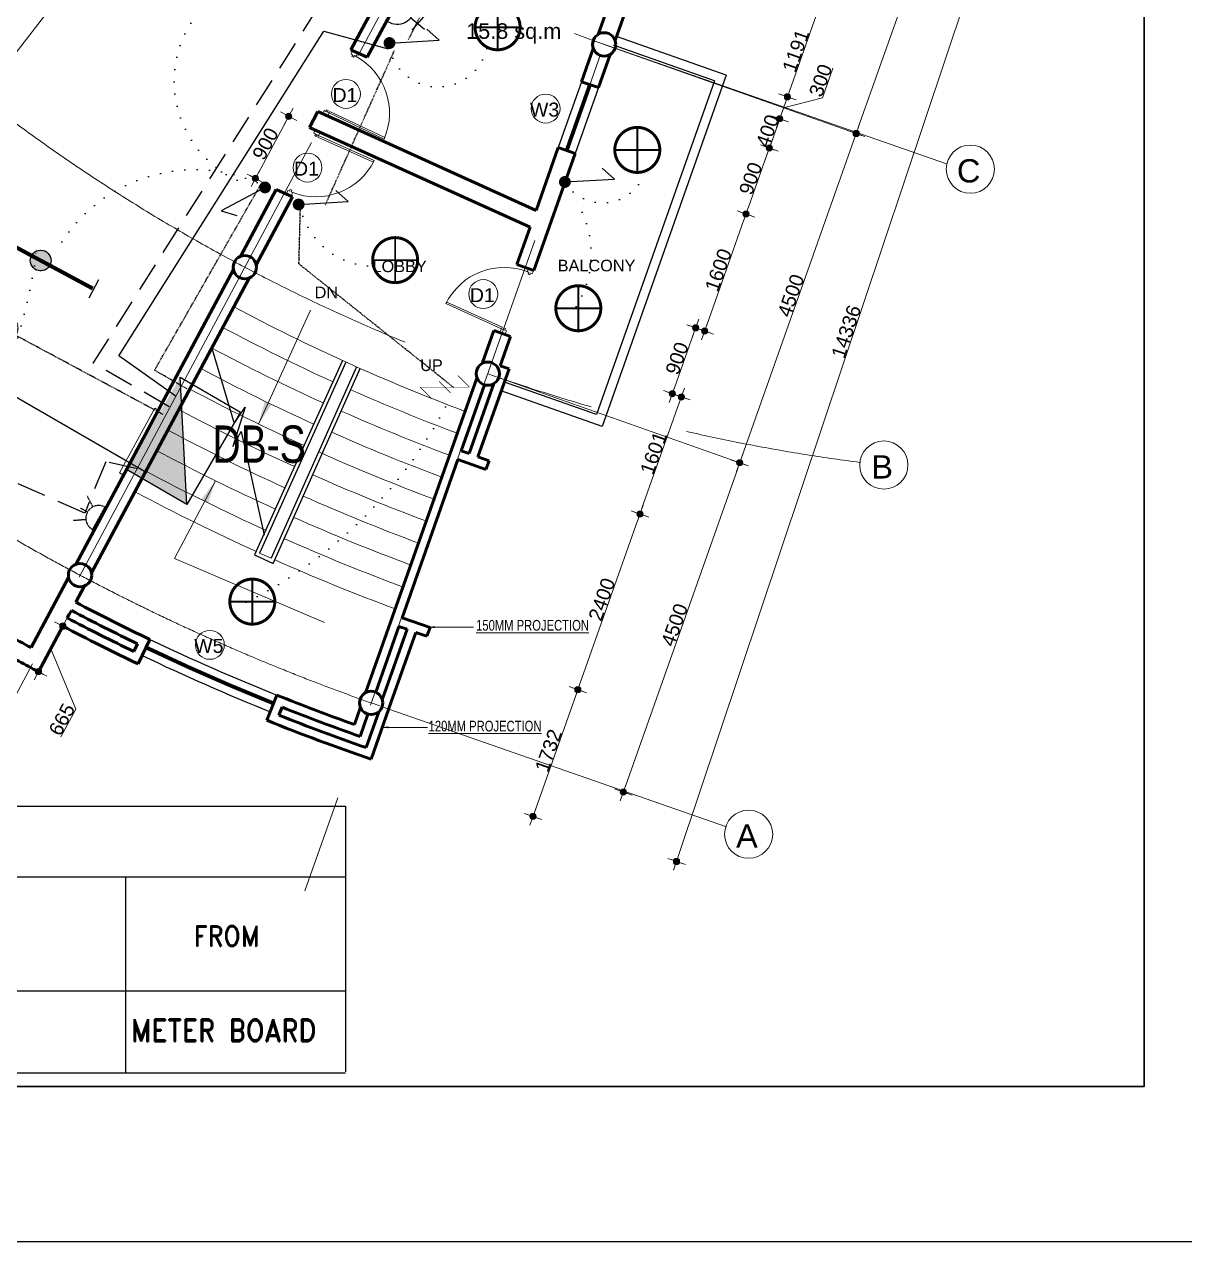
# Model space of a CAD drawing. Header units: millimetres. Extents: x -582 to 488037, y -1142837 to 903.
# Drawn here: x 377672 to 392620, y -1142837 to -1127153 of the extents above; entities that cross this region are included whole.
import ezdxf

# ---------------------------------------------------------------- set-up
doc = ezdxf.new("R2010")
doc.units = ezdxf.units.MM
doc.header["$PDMODE"] = 3
for name, pattern in [('CENTERX2', [101.6, 63.5, -12.7, 12.7, -12.7]), ('DASHED', [19.05, 12.7, -6.35]), ('DOT2', [3.175, 0, -3.175]), ('HIDDEN', [0.375, 0.25, -0.125])]:
    doc.linetypes.add(name, pattern=pattern)
doc.layers.add('A New CL', color=7, linetype='CENTERX2', lineweight=13, true_color=0x18bbcd)
doc.layers.add('Pipe line', color=7, linetype='Continuous', lineweight=60, true_color=0x0070ff)
for name, color, linetype, lineweight in [('A_Wall 01', 7, 'Continuous', 53), ('COLUMN-HATCH', 1, 'Continuous', 53), ('Dimension', 5, 'Continuous', 13), ('door', 62, 'Continuous', 18), ('dw', 92, 'Continuous', 15), ('furniture', 43, 'Continuous', 13), ('hatch', 9, 'Continuous', 0), ('railing', 220, 'Continuous', 25), ('stair', 20, 'Continuous', 20), ('T-TEXT', 1, 'Continuous', 15), ('WALL2', 1, 'Continuous', 25), ('window', 210, 'Continuous', 25)]:
    doc.layers.add(name, color=color, linetype=linetype, lineweight=lineweight)
for name, color, linetype in [('E_DB', 210, 'Continuous'), ('E_Electrical Layout', 210, 'Continuous'), ('E_Power', 50, 'HIDDEN'), ('E_Switch', 30, 'DOT2'), ('SHEDU', 5, 'Continuous')]:
    doc.layers.add(name, color=color, linetype=linetype)
doc.styles.add('Arial', font='arial.ttf')
doc.styles.add('S200', font='ROMAND.SHX', dxfattribs={"height": 200})
doc.styles.get("Standard").update_dxf_attribs({"font": 'arial.ttf', "width": 0.75})
doc.dimstyles.new('A_ Detail', dxfattribs={"dimtxt": 250, "dimasz": 80, "dimexe": 75, "dimexo": 0, "dimgap": 4, "dimtad": 1, "dimdec": 0, "dimzin": 1, "dimdsep": 46, "dimtxsty": 'Arial', "dimblk": 'dot 2', "dimcen": 0.09375, "dimclrd": 5, "dimclre": 5, "dimclrt": 256, "dimadec": 0, "dimazin": 0, "dimtfac": 0.75, "dimtdec": 0, "dimtix": 1, "dimtmove": 1, "dimatfit": 3, "dimfxl": 75, "dimfxlon": 1, "dimtolj": 1, "dimtzin": 0, "dimlwd": 13, "dimlwe": 9, "dimarcsym": 0})

# ---------------------------------------------------------------- blocks, each defined once
blk = doc.blocks.new('A$C115C1E31')
blk.add_circle((-22, 86), 150)
blk = doc.blocks.new('table partition')
at = {"layer": 'furniture'}
for p, q in [((785, 533), (0, 0)), ((813, 492), (28, -41)), ((785, 533), (813, 492)), ((0, 0), (28, -41))]:
    blk.add_line(p, q, dxfattribs=at)
blk = doc.blocks.new('d1')
at = {"layer": 'door'}
for p, q in [((46, 35), (46, 819)), ((46, 819), (69, 819)), ((69, 819), (69, 35)), ((46, 35), (46, 12)), ((69, 35), (46, 35)), ((46, 12), (69, 12)), ((854, 12), (831, 12)), ((854, 35), (854, 12)), ((46, -11), (69, -11)), ((46, -11), (46, -35)), ((854, -12), (831, -12)), ((854, -12), (854, -35))]:
    blk.add_line(p, q, dxfattribs=at)
blk.add_lwpolyline([(46, -35), (0, -35), (0, 35), (46, 35)], close=True, dxfattribs=at)
for points in [[(69, -11), (69, 12)], [(831, -12), (831, 12)], [(854, 35), (900, 35), (900, -35), (854, -35)]]:
    blk.add_lwpolyline(points, dxfattribs=at)
blk.add_arc((18, -17), 837, 2.7517, 88.0714, dxfattribs=at)
blk = doc.blocks.new('dot1')
at = {"layer": 'hatch'}
h = blk.add_hatch(color=256, dxfattribs=at)
edge = h.paths.add_edge_path()
edge.add_arc((0, 0), 1, 0, 360)
for p, q in [((0, 3), (0, -3)), ((3, 0), (-3, 0))]:
    blk.add_line(p, q, dxfattribs=at)
blk.add_circle((0, 0), 1, dxfattribs=at)
blk = doc.blocks.new('dot 2')
at = {"layer": 'hatch', "xscale": 0.5, "yscale": 0.5, "zscale": 0.5}
blk.add_blockref('dot1', (0, 0), dxfattribs=at)
blk = doc.blocks.new('*D271')
at = {"layer": 'DEFPOINTS', "color": 0, "transparency": 16777216}
for p in [(378168, -1134907), (378168, -1134907), (377855, -1135493)]:
    blk.add_point(p, dxfattribs=at)
at = {"layer": 'Dimension', "color": 5, "lineweight": 9, "transparency": 16777216}
for p, q in [((378168, -1134907), (378235, -1134943)), ((377855, -1135493), (377921, -1135529))]:
    blk.add_line(p, q, dxfattribs=at)
at = {"layer": 'Dimension', "color": 5, "lineweight": 13, "transparency": 16777216}
for p, q in [((377893, -1135423), (378131, -1134978)), ((378012, -1135200), (378336, -1135975)), ((378336, -1135975), (378144, -1136334))]:
    blk.add_line(p, q, dxfattribs=at)
at = {"layer": 'Dimension', "color": 5, "lineweight": 13, "transparency": 16777216, "xscale": 80, "yscale": 80, "zscale": 80}
for p, rotation in [((378168, -1134907), 61.85111732715884), ((377855, -1135493), 241.8511173271588)]:
    blk.add_blockref('dot 2', p, dxfattribs=dict(at, rotation=rotation))
at = {"layer": 'Dimension', "transparency": 16777216, "insert": (378156, -1136109), "char_height": 180, "attachment_point": 5, "rotation": 61.8511, "style": 'Arial'}
blk.add_mtext('\\A1;665', dxfattribs=at)
blk = doc.blocks.new('*D272')
at = {"layer": 'DEFPOINTS', "color": 0, "transparency": 16777216}
for p in [(382716, -1134987), (384803, -1135725), (382138, -1136621)]:
    blk.add_point(p, dxfattribs=at)
at = {"layer": 'Dimension', "color": 5, "lineweight": 9, "transparency": 16777216}
for p, q in [((384732, -1135700), (384873, -1135750)), ((384155, -1137334), (384296, -1137384))]:
    blk.add_line(p, q, dxfattribs=at)
at = {"layer": 'Dimension', "color": 5, "lineweight": 13, "transparency": 16777216}
blk.add_line((384252, -1137283), (384776, -1135801), dxfattribs=at)
at = {"layer": 'Dimension', "color": 5, "lineweight": 13, "transparency": 16777216, "xscale": 80, "yscale": 80, "zscale": 80}
for p, rotation in [((384803, -1135725), 70.53016339771821), ((384225, -1137359), 250.5301633977182)]:
    blk.add_blockref('dot 2', p, dxfattribs=dict(at, rotation=rotation))
at = {"layer": 'Dimension', "transparency": 16777216, "insert": (384424, -1136510), "char_height": 180, "attachment_point": 5, "rotation": 70.5302, "style": 'Arial'}
blk.add_mtext('\\A1;1732', dxfattribs=at)
blk = doc.blocks.new('*D273')
at = {"layer": 'DEFPOINTS', "color": 0, "transparency": 16777216}
for p in [(383659, -1132775), (385603, -1133462), (382716, -1134987)]:
    blk.add_point(p, dxfattribs=at)
at = {"layer": 'Dimension', "color": 5, "lineweight": 9, "transparency": 16777216}
for p, q in [((385532, -1133437), (385673, -1133487)), ((384732, -1135700), (384873, -1135750))]:
    blk.add_line(p, q, dxfattribs=at)
at = {"layer": 'Dimension', "color": 5, "lineweight": 13, "transparency": 16777216}
blk.add_line((384829, -1135650), (385576, -1133538), dxfattribs=at)
at = {"layer": 'Dimension', "color": 5, "lineweight": 13, "transparency": 16777216, "xscale": 80, "yscale": 80, "zscale": 80}
for p, rotation in [((385603, -1133462), 70.53016339923839), ((384803, -1135725), 250.5301633992384)]:
    blk.add_blockref('dot 2', p, dxfattribs=dict(at, rotation=rotation))
at = {"layer": 'Dimension', "transparency": 16777216, "insert": (385112, -1134562), "char_height": 180, "attachment_point": 5, "rotation": 70.5302, "style": 'Arial'}
blk.add_mtext('\\A1;2400', dxfattribs=at)
blk = doc.blocks.new('*D274')
at = {"layer": 'DEFPOINTS', "color": 0, "transparency": 16777216}
for p in [(383934, -1131174), (386136, -1131953), (383659, -1132775)]:
    blk.add_point(p, dxfattribs=at)
at = {"layer": 'Dimension', "color": 5, "lineweight": 9, "transparency": 16777216}
for p, q in [((386066, -1131928), (386207, -1131978)), ((385532, -1133437), (385673, -1133487))]:
    blk.add_line(p, q, dxfattribs=at)
at = {"layer": 'Dimension', "color": 5, "lineweight": 13, "transparency": 16777216}
blk.add_line((385629, -1133387), (386110, -1132028), dxfattribs=at)
at = {"layer": 'Dimension', "color": 5, "lineweight": 13, "transparency": 16777216, "xscale": 80, "yscale": 80, "zscale": 80}
for p, rotation in [((386136, -1131953), 70.53016339923839), ((385603, -1133462), 250.5301633992384)]:
    blk.add_blockref('dot 2', p, dxfattribs=dict(at, rotation=rotation))
at = {"layer": 'Dimension', "transparency": 16777216, "insert": (385779, -1132676), "char_height": 180, "attachment_point": 5, "rotation": 70.5302, "style": 'Arial'}
blk.add_mtext('\\A1;1601', dxfattribs=at)
blk = doc.blocks.new('*D275')
at = {"layer": 'DEFPOINTS', "color": 0, "transparency": 16777216}
for p in [(384234, -1130325), (386321, -1131063), (383934, -1131174)]:
    blk.add_point(p, dxfattribs=at)
at = {"layer": 'Dimension', "color": 5, "lineweight": 13, "transparency": 16777216}
blk.add_line((386048, -1131836), (386294, -1131139), dxfattribs=at)
at = {"layer": 'Dimension', "color": 5, "lineweight": 9, "transparency": 16777216}
for p, q in [((386250, -1131038), (386392, -1131088)), ((385950, -1131887), (386092, -1131937))]:
    blk.add_line(p, q, dxfattribs=at)
at = {"layer": 'Dimension', "color": 5, "lineweight": 13, "transparency": 16777216, "xscale": 80, "yscale": 80, "zscale": 80}
for p, rotation in [((386321, -1131063), 70.53016339923839), ((386021, -1131912), 250.5301633992384)]:
    blk.add_blockref('dot 2', p, dxfattribs=dict(at, rotation=rotation))
at = {"layer": 'Dimension', "transparency": 16777216, "insert": (386081, -1131456), "char_height": 180, "attachment_point": 5, "rotation": 70.5302, "style": 'Arial'}
blk.add_mtext('\\A1;900', dxfattribs=at)
blk = doc.blocks.new('*D276')
at = {"layer": 'DEFPOINTS', "color": 0, "transparency": 16777216}
for p in [(384767, -1128817), (386970, -1129596), (384234, -1130325)]:
    blk.add_point(p, dxfattribs=at)
at = {"layer": 'Dimension', "color": 5, "lineweight": 9, "transparency": 16777216}
for p, q in [((386899, -1129571), (387040, -1129621)), ((386366, -1131079), (386507, -1131129))]:
    blk.add_line(p, q, dxfattribs=at)
at = {"layer": 'Dimension', "color": 5, "lineweight": 13, "transparency": 16777216}
blk.add_line((386463, -1131029), (386943, -1129671), dxfattribs=at)
at = {"layer": 'Dimension', "color": 5, "lineweight": 13, "transparency": 16777216, "xscale": 80, "yscale": 80, "zscale": 80}
for p, rotation in [((386970, -1129596), 70.53016339923839), ((386436, -1131104), 250.5301633992384)]:
    blk.add_blockref('dot 2', p, dxfattribs=dict(at, rotation=rotation))
at = {"layer": 'Dimension', "transparency": 16777216, "insert": (386613, -1130318), "char_height": 180, "attachment_point": 5, "rotation": 70.5302, "style": 'Arial'}
blk.add_mtext('\\A1;1600', dxfattribs=at)
blk = doc.blocks.new('*D277')
at = {"layer": 'DEFPOINTS', "color": 0, "transparency": 16777216}
for p in [(385067, -1127968), (387270, -1128747), (384767, -1128817)]:
    blk.add_point(p, dxfattribs=at)
at = {"layer": 'Dimension', "color": 5, "lineweight": 9, "transparency": 16777216}
for p, q in [((387199, -1128722), (387340, -1128772)), ((386899, -1129571), (387040, -1129621))]:
    blk.add_line(p, q, dxfattribs=at)
at = {"layer": 'Dimension', "color": 5, "lineweight": 13, "transparency": 16777216}
blk.add_line((386996, -1129520), (387243, -1128822), dxfattribs=at)
at = {"layer": 'Dimension', "color": 5, "lineweight": 13, "transparency": 16777216, "xscale": 80, "yscale": 80, "zscale": 80}
for p, rotation in [((387270, -1128747), 70.53016339923839), ((386970, -1129596), 250.5301633992384)]:
    blk.add_blockref('dot 2', p, dxfattribs=dict(at, rotation=rotation))
at = {"layer": 'Dimension', "transparency": 16777216, "insert": (387029, -1129139), "char_height": 180, "attachment_point": 5, "rotation": 70.5302, "style": 'Arial'}
blk.add_mtext('\\A1;900', dxfattribs=at)
blk = doc.blocks.new('*D121')
at = {"layer": 'DEFPOINTS', "color": 0, "transparency": 16777216}
for p in [(385192, -1127270), (385092, -1127553), (387503, -1128087)]:
    blk.add_point(p, dxfattribs=at)
at = {"layer": 'Dimension', "color": 5, "lineweight": 13, "transparency": 16777216}
for p, q in [((387953, -1128098), (388088, -1127716)), ((387430, -1128294), (387476, -1128162)), ((387453, -1128228), (387953, -1128098))]:
    blk.add_line(p, q, dxfattribs=at)
at = {"layer": 'Dimension', "color": 5, "lineweight": 9, "transparency": 16777216}
for p, q in [((387432, -1128062), (387574, -1128112)), ((387332, -1128345), (387474, -1128395))]:
    blk.add_line(p, q, dxfattribs=at)
at = {"layer": 'Dimension', "color": 5, "lineweight": 13, "transparency": 16777216, "xscale": 80, "yscale": 80, "zscale": 80}
for p, rotation in [((387503, -1128087), 70.53016339923839), ((387403, -1128370), 250.5301633992384)]:
    blk.add_blockref('dot 2', p, dxfattribs=dict(at, rotation=rotation))
at = {"layer": 'Dimension', "transparency": 16777216, "insert": (387930, -1127875), "char_height": 180, "attachment_point": 5, "rotation": 70.5302, "style": 'Arial'}
blk.add_mtext('\\A1;300', dxfattribs=at)
blk = doc.blocks.new('*D278')
at = {"layer": 'DEFPOINTS', "color": 0, "transparency": 16777216}
for p in [(385697, -1126186), (387900, -1126964), (385192, -1127270)]:
    blk.add_point(p, dxfattribs=at)
at = {"layer": 'Dimension', "color": 5, "lineweight": 13, "transparency": 16777216}
blk.add_line((387530, -1128012), (387873, -1127040), dxfattribs=at)
at = {"layer": 'Dimension', "color": 5, "lineweight": 9, "transparency": 16777216}
for p, q in [((387829, -1126939), (387971, -1126989)), ((387432, -1128062), (387574, -1128112))]:
    blk.add_line(p, q, dxfattribs=at)
at = {"layer": 'Dimension', "color": 5, "lineweight": 13, "transparency": 16777216, "xscale": 80, "yscale": 80, "zscale": 80}
for p, rotation in [((387900, -1126964), 70.53016339923839), ((387503, -1128087), 250.5301633992384)]:
    blk.add_blockref('dot 2', p, dxfattribs=dict(at, rotation=rotation))
at = {"layer": 'Dimension', "transparency": 16777216, "insert": (387611, -1127494), "char_height": 180, "attachment_point": 5, "rotation": 70.5302, "style": 'Arial'}
blk.add_mtext('\\A1;1191', dxfattribs=at)
blk = doc.blocks.new('*D123')
at = {"layer": 'DEFPOINTS', "color": 0, "transparency": 16777216}
for p in [(383642, -1131654), (386888, -1132802), (382142, -1135897)]:
    blk.add_point(p, dxfattribs=at)
at = {"layer": 'Dimension', "color": 5, "lineweight": 13, "transparency": 16777216}
blk.add_line((385415, -1136969), (386862, -1132877), dxfattribs=at)
at = {"layer": 'Dimension', "color": 5, "lineweight": 9, "transparency": 16777216}
for p, q in [((386818, -1132777), (386959, -1132827)), ((385318, -1137019), (385459, -1137069))]:
    blk.add_line(p, q, dxfattribs=at)
at = {"layer": 'Dimension', "color": 5, "lineweight": 13, "transparency": 16777216, "xscale": 80, "yscale": 80, "zscale": 80}
for p, rotation in [((386888, -1132802), 70.5301633977832), ((385388, -1137044), 250.5301633977832)]:
    blk.add_blockref('dot 2', p, dxfattribs=dict(at, rotation=rotation))
at = {"layer": 'Dimension', "transparency": 16777216, "insert": (386048, -1134891), "char_height": 180, "attachment_point": 5, "rotation": 70.5302, "style": 'Arial'}
blk.add_mtext('\\A1;4500', dxfattribs=at)
blk = doc.blocks.new('*D281')
at = {"layer": 'DEFPOINTS', "color": 0, "transparency": 16777216}
for p in [(385142, -1127411), (388388, -1128559), (383642, -1131654)]:
    blk.add_point(p, dxfattribs=at)
at = {"layer": 'Dimension', "color": 5, "lineweight": 13, "transparency": 16777216}
blk.add_line((386915, -1132726), (388362, -1128634), dxfattribs=at)
at = {"layer": 'Dimension', "color": 5, "lineweight": 9, "transparency": 16777216}
for p, q in [((388318, -1128534), (388459, -1128584)), ((386818, -1132777), (386959, -1132827))]:
    blk.add_line(p, q, dxfattribs=at)
at = {"layer": 'Dimension', "color": 5, "lineweight": 13, "transparency": 16777216, "xscale": 80, "yscale": 80, "zscale": 80}
for p, rotation in [((388388, -1128559), 70.53016339923839), ((386888, -1132802), 250.5301633992384)]:
    blk.add_blockref('dot 2', p, dxfattribs=dict(at, rotation=rotation))
at = {"layer": 'Dimension', "transparency": 16777216, "insert": (387548, -1130648), "char_height": 180, "attachment_point": 5, "rotation": 70.5302, "style": 'Arial'}
blk.add_mtext('\\A1;4500', dxfattribs=at)
blk = doc.blocks.new('*D282')
at = {"layer": 'DEFPOINTS', "color": 0, "transparency": 16777216}
for p in [(386642, -1123169), (389888, -1124316), (385142, -1127411)]:
    blk.add_point(p, dxfattribs=at)
at = {"layer": 'Dimension', "color": 5, "lineweight": 13, "transparency": 16777216}
blk.add_line((388415, -1128484), (389861, -1124392), dxfattribs=at)
at = {"layer": 'Dimension', "color": 5, "lineweight": 9, "transparency": 16777216}
for p, q in [((389817, -1124291), (389959, -1124341)), ((388318, -1128534), (388459, -1128584))]:
    blk.add_line(p, q, dxfattribs=at)
at = {"layer": 'Dimension', "color": 5, "lineweight": 13, "transparency": 16777216, "xscale": 80, "yscale": 80, "zscale": 80}
for p, rotation in [((389888, -1124316), 70.53016339923839), ((388388, -1128559), 250.5301633992384)]:
    blk.add_blockref('dot 2', p, dxfattribs=dict(at, rotation=rotation))
at = {"layer": 'Dimension', "transparency": 16777216, "insert": (389048, -1126406), "char_height": 180, "attachment_point": 5, "rotation": 70.5302, "style": 'Arial'}
blk.add_mtext('\\A1;4500', dxfattribs=at)
blk = doc.blocks.new('*D124')
at = {"layer": 'DEFPOINTS', "color": 0, "transparency": 16777216}
for p in [(386692, -1123027), (390628, -1124346), (382138, -1136621)]:
    blk.add_point(p, dxfattribs=at)
at = {"layer": 'Dimension', "color": 5, "lineweight": 9, "transparency": 16777216}
for p, q in [((390557, -1124322), (390699, -1124370)), ((386003, -1137915), (386145, -1137963))]:
    blk.add_line(p, q, dxfattribs=at)
at = {"layer": 'Dimension', "color": 5, "lineweight": 13, "transparency": 16777216}
blk.add_line((386100, -1137863), (390603, -1124422), dxfattribs=at)
at = {"layer": 'Dimension', "color": 5, "lineweight": 13, "transparency": 16777216, "xscale": 80, "yscale": 80, "zscale": 80}
for p, rotation in [((390628, -1124346), 71.47937869997706), ((386074, -1137939), 251.479378699977)]:
    blk.add_blockref('dot 2', p, dxfattribs=dict(at, rotation=rotation))
at = {"layer": 'Dimension', "transparency": 16777216, "insert": (388260, -1131112), "char_height": 180, "attachment_point": 5, "rotation": 71.4794, "style": 'Arial'}
blk.add_mtext('\\A1;14336', dxfattribs=at)
blk = doc.blocks.new('*D168')
at = {"layer": 'DEFPOINTS', "color": 0, "transparency": 16777216}
for p in [(387403, -1128370), (387403, -1128370), (387270, -1128747)]:
    blk.add_point(p, dxfattribs=at)
at = {"layer": 'Dimension', "color": 5, "lineweight": 13, "transparency": 16777216}
for p, q in [((387430, -1128294), (387456, -1128219)), ((387270, -1128747), (387403, -1128370)), ((387243, -1128822), (387216, -1128898))]:
    blk.add_line(p, q, dxfattribs=at)
at = {"layer": 'Dimension', "color": 5, "lineweight": 9, "transparency": 16777216}
for p, q in [((387403, -1128370), (387332, -1128345)), ((387270, -1128747), (387199, -1128722))]:
    blk.add_line(p, q, dxfattribs=at)
at = {"layer": 'Dimension', "color": 5, "lineweight": 13, "transparency": 16777216, "xscale": 80, "yscale": 80, "zscale": 80}
for p, rotation in [((387403, -1128370), 250.5301633976944), ((387270, -1128747), 70.53016339769445)]:
    blk.add_blockref('dot 2', p, dxfattribs=dict(at, rotation=rotation))
at = {"layer": 'Dimension', "transparency": 16777216, "insert": (387246, -1128526), "char_height": 180, "attachment_point": 5, "rotation": 70.5302, "style": 'Arial'}
blk.add_mtext('\\A1;400', dxfattribs=at)
blk = doc.blocks.new('*D333')
at = {"layer": 'DEFPOINTS', "color": 0, "transparency": 16777216}
for p in [(381077, -1128337), (381346, -1128481), (380918, -1129282)]:
    blk.add_point(p, dxfattribs=at)
at = {"layer": 'Dimension', "color": 5, "lineweight": 9, "transparency": 16777216}
for p, q in [((381143, -1128372), (381011, -1128302)), ((380715, -1129173), (380583, -1129102))]:
    blk.add_line(p, q, dxfattribs=at)
at = {"layer": 'Dimension', "color": 5, "lineweight": 13, "transparency": 16777216}
blk.add_line((380687, -1129067), (381040, -1128408), dxfattribs=at)
at = {"layer": 'Dimension', "color": 5, "lineweight": 13, "transparency": 16777216, "xscale": 80, "yscale": 80, "zscale": 80}
for p, rotation in [((381077, -1128337), 61.85173283815195), ((380649, -1129138), 241.8517328381519)]:
    blk.add_blockref('dot 2', p, dxfattribs=dict(at, rotation=rotation))
at = {"layer": 'Dimension', "transparency": 16777216, "insert": (380778, -1128692), "char_height": 180, "attachment_point": 5, "rotation": 61.8517, "style": 'Arial'}
blk.add_mtext('\\A1;900', dxfattribs=at)
blk = doc.blocks.new('F')
at = {"layer": 'E_Electrical Layout', "ltscale": 5}
h = blk.add_hatch(color=256, dxfattribs=at)
edge = h.paths.add_edge_path()
edge.add_ellipse((0, 0), major_axis=(-37.1, 37.1), ratio=1, start_angle=45, end_angle=135, ccw=False)
edge.add_ellipse((0, 0), major_axis=(37.1, 37.1), ratio=1, start_angle=45, end_angle=135, ccw=False)
edge.add_line((0, 52.5), (0, -52.5))
edge = h.paths.add_edge_path()
edge.add_ellipse((0, 0), major_axis=(-37.1, 37.1), ratio=1, start_angle=225, end_angle=315, ccw=False)
edge.add_ellipse((0, 0), major_axis=(37.1, 37.1), ratio=1, start_angle=225, end_angle=315, ccw=False)
edge.add_line((0, -52.5), (0, 52.5))
for p, q in [((-52.5, 305), (52.5, 305)), ((-52.5, -296.8), (52.5, -296.8))]:
    blk.add_line(p, q, dxfattribs=at)
at = {"layer": 'E_Electrical Layout', "ltscale": 5, "const_width": 20}
blk.add_lwpolyline([(0, -300), (0, 300)], dxfattribs=at)
at = {"layer": 'E_Electrical Layout', "ltscale": 5, "const_width": 3.5}
for points in [[(-52.5, 0, -1), (52.5, 0, -1)], [(-52.5, 0, 1), (52.5, 0, 1)]]:
    blk.add_lwpolyline(points, format="xyb", dxfattribs=at)
at = {"layer": 'E_Electrical Layout', "ltscale": 5}
blk.add_circle((0, 0), 52.5, dxfattribs=at)
blk.add_circle((0, 0), 52.5, dxfattribs=at)
blk = doc.blocks.new('mb')
at = {"const_width": 20}
blk.add_lwpolyline([(18.1, 151.2, -0.887546), (18.1, -151.2, -1.126702), (18.1, 151.2, -0.226057)], format="xyb", dxfattribs=at)
at = {"const_width": 12.5}
for points in [[(0, -151.2), (0, 151.2)], [(-151.2, 0), (151.2, 0)]]:
    blk.add_lwpolyline(points, dxfattribs=at)
blk = doc.blocks.new('A$C08380FCA')
blk.add_blockref('mb', (162.3, 162.2))
blk = doc.blocks.new('DISTRIBUTION BOARD')
at = {"layer": 'E_DB'}
blk.add_hatch(color=256, dxfattribs=at).paths.add_polyline_path([(0, 11.8), (0, 0), (18.06, 11.8)])
for p, q in [((0, 0), (18.06, 11.8)), ((0, 0), (0, 11.8)), ((18.06, 11.8), (18.06, 0)), ((18.06, 0), (0, 0))]:
    blk.add_line(p, q, dxfattribs=at)
blk = doc.blocks.new('A$C084274A9')
for p, q in [((49.5, 235), (0, 185.5)), ((49.5, 25), (49.5, 235))]:
    blk.add_line(p, q)
at = {"const_width": 25}
blk.add_lwpolyline([(49.5, 12.5, 1), (49.5, 37.5, 1)], format="xyb", close=True, dxfattribs=at)
blk = doc.blocks.new('sw2')
at = {"const_width": 3}
for points in [[(-240, 0), (-183.4, -56.6)], [(-240, 0), (0, 0)], [(-148.3, 28.3), (-91.7, -28.3)], [(-56.6, 56.6), (0, 0)]]:
    blk.add_lwpolyline(points, dxfattribs=at)
blk = doc.blocks.new('A$C1FE928F8')
blk.add_blockref('sw2', (241.1, 57.6))
blk = doc.blocks.new('15A SOC')
at = {"layer": 'E_Power', "ltscale": 0.010417}
for p, q in [((-94.8, 141.8), (-47.1, 70.5)), ((0, 84.8), (-0.2, 138.4)), ((94.5, 142), (46.9, 70.6)), ((84.8, 0), (-84.8, 0))]:
    blk.add_line(p, q, dxfattribs=at)
blk.add_arc((0, 0), 84.8, 0, 180, dxfattribs=at)
blk = doc.blocks.new('2')
for p, q in [((-75, 225), (75, 225)), ((0, 150), (0, 300))]:
    blk.add_line(p, q)
blk.add_arc((0, 0), 150, 0, 180)

msp = doc.modelspace()

# ---------------------------------------------------------------- linework, layer by layer
at = {"layer": 'A New CL', "ltscale": 100}
for p, q in [((384461.2, -1118624), (371323.3, -1135563.8)), ((386165.3, -1119717.2), (376124.8, -1138483.3)), ((387635.9, -1120357.2), (380868.2, -1139500.7)), ((385000.8, -1127361.2), (389553, -1128950.2)), ((385142.4, -1127410.6), (388501.4, -1128599)), ((383642.2, -1131654.1), (387001.5, -1132841.7)), ((382281.5, -1135945.6), (385952.4, -1137227.9)), ((382281.5, -1135945.6), (386715.9, -1137494.6))]:
    msp.add_line(p, q, dxfattribs=at)
for centre, radius, start, end in [((391421.3, -1109649.8), 23338.9, 157.31549, 262.65238), ((391421.2, -1109649.8), 18838.9, 156.59353, 250.8801), ((391421.3, -1109649.8), 27838.9, 198.18233, 250.76685)]:
    msp.add_arc(centre, radius, start, end, dxfattribs=at)
at = {"layer": 'A_Wall 01'}
for p, q in [((385480.6, -1126108.9), (385065.8, -1127282.3)), ((385697.4, -1126185.6), (385282.6, -1127359)), ((382490.2, -1126342.3), (381880.3, -1127482.3)), ((382691.5, -1126453.8), (382090.3, -1127577.4)), ((382090.3, -1127577.4), (381880.3, -1127482.3)), ((385001.6, -1127463.9), (384850.3, -1127891.7)), ((385218.4, -1127540.6), (385067.2, -1127968.3)), ((385067.2, -1127968.3), (384850.3, -1127891.7)), ((381454.8, -1128277.6), (381346, -1128480.9)), ((384264.3, -1129549.4), (381454.8, -1128277.6)), ((384187.3, -1129767.1), (381346, -1128480.9)), ((384550.4, -1128740.2), (384264.3, -1129549.4)), ((384767.2, -1128816.9), (384550.4, -1128740.2)), ((384767.2, -1128816.9), (384233.9, -1130325.5)), ((380917.6, -1129281.6), (380456.6, -1130143.2)), ((381127.6, -1129376.6), (380659.4, -1130251.8)), ((381127.6, -1129376.6), (380917.6, -1129281.6)), ((384187.3, -1129767.1), (384017, -1130248.8)), ((380365.7, -1130313.1), (378333.7, -1134111.1)), ((384233.9, -1130325.5), (384017, -1130248.8)), ((380568.5, -1130421.6), (378536.5, -1134219.6)), ((383719.4, -1131098.2), (383569.2, -1131523.1)), ((383719.4, -1131098.2), (383933.9, -1131174)), ((383933.9, -1131174), (383802.7, -1131551.8)), ((383916.1, -1131591.9), (383515.7, -1132724.5)), ((383802.7, -1131551.8), (383916.1, -1131591.9)), ((383503, -1131710.2), (382069.3, -1135765.8)), ((383721.9, -1131781.2), (383402.5, -1132684.5)), ((383599.3, -1131797.9), (383298.8, -1132647.9)), ((383298.8, -1132647.9), (383402.5, -1132684.5)), ((383515.7, -1132724.5), (383659, -1132775.2)), ((383258.8, -1132761), (382538.8, -1134797.7)), ((383258.8, -1132761), (383619, -1132888.3)), ((383659, -1132775.2), (383619, -1132888.3)), ((378242.8, -1134280.9), (377759.8, -1135183.7)), ((378445.6, -1134389.4), (378333.6, -1134598.8)), ((378224.2, -1134801.2), (378277.8, -1134705.1)), ((378250.8, -1134753.4), (378225.1, -1134801.6)), ((378168.5, -1134907.4), (377854.5, -1135494.2)), ((382498.8, -1134910.8), (382199.2, -1135758.3)), ((382602.5, -1134947.5), (382498.8, -1134910.8)), ((382899, -1134925), (382538.8, -1134797.7)), ((379139.9, -1135393.9), (379290.6, -1135078)), ((382602.5, -1134947.5), (382286.1, -1135842.4)), ((382715.7, -1134987.5), (382399.3, -1135882.4)), ((382859, -1135038.1), (382715.7, -1134987.5)), ((382899, -1134925), (382859, -1135038.1)), ((379083.4, -1135233.7), (379130.7, -1135134.4)), ((380795.1, -1136120.3), (380925.5, -1135795.5)), ((380951.3, -1136053.4), (380992.3, -1135951.3)), ((382003.1, -1135952.8), (381924.7, -1136174.8)), ((382237.5, -1136010), (382074.3, -1136471.6)), ((382399.3, -1135882.4), (382138.3, -1136620.8)), ((382099.4, -1136040.6), (381997.7, -1136328.2))]:
    msp.add_line(p, q, dxfattribs=at)
for centre, radius, start, end in [((391423.7, -1109650.5), 28173.9, 242.31447, 244.4912), ((391423.7, -1109650.5), 28293.9, 242.31447, 244.2482), ((391423.7, -1109650.5), 28523.9, 242.30879, 244.4912), ((391423.7, -1109650.5), 28403.9, 242.30879, 244.24914), ((391421.3, -1109649.8), 28958.9, 241.18069, 241.85169), ((391421.3, -1109649.8), 29188.9, 241.18069, 242.30317), ((391423.7, -1109650.5), 28173.9, 248.12274, 250.29629), ((391423.7, -1109650.5), 28293.9, 248.36575, 250.54029), ((391423.7, -1109650.5), 28523.9, 248.12274, 251.00221), ((391423.7, -1109650.5), 28403.9, 248.36481, 250.78231)]:
    msp.add_arc(centre, radius, start, end, dxfattribs=at)
at = {"layer": 'DEFPOINTS'}
msp.add_lwpolyline([(361400, -1142837.3), (393100, -1142837.3), (393100, -1098837.3), (361400, -1098837.3)], close=True, dxfattribs=at)
at = {"layer": 'Dimension'}
for centre, radius in [((381815.8, -1128049.9), 186.2), ((384387.7, -1128238.6), 186.2), ((389859.2, -1129018.8), 310.3), ((381320.1, -1128998.5), 186.2), ((383585, -1130628), 186.2), ((388744.9, -1132831.3), 310.3), ((380062.3, -1135148.2), 186.2), ((387002.6, -1137587.9), 310.3)]:
    msp.add_circle(centre, radius, dxfattribs=at)
at = {"layer": 'dw', "lineweight": 30}
msp.add_lwpolyline([(362400, -1140837.3), (392100, -1140837.3), (392100, -1099837.3), (362400, -1099837.3)], close=True, dxfattribs=at)
at = {"layer": 'E_Electrical Layout', "linetype": 'DASHED'}
for p, q in [((382620, -1127350), (384560, -1123550)), ((381550, -1129480), (382440, -1127490)), ((379350, -1131610), (380710, -1129230)), ((381210, -1130240), (381230, -1129480)), ((383200, -1131830), (381210, -1130240)), ((379770, -1131850), (379350, -1131610))]:
    msp.add_line(p, q, dxfattribs=at)
at = {"layer": 'E_Electrical Layout', "ltscale": 1500}
for p, q in [((378890, -1131425), (381530, -1127240)), ((381530, -1127240), (382360, -1127470)), ((379630, -1131950), (378890, -1131425))]:
    msp.add_line(p, q, dxfattribs=at)
at = {"layer": 'E_Electrical Layout', "ltscale": 50}
msp.add_line((373570, -1129650), (379220, -1132910), dxfattribs=at)
at = {"layer": 'E_Electrical Layout', "linetype": 'DASHED'}
msp.add_lwpolyline([(379460, -1132180), (377560, -1131160, 0.7484231), (377380, -1130920), (375450, -1126980, 0.5891327), (375324.5, -1126500.9), (374730, -1122340, 0.4217808), (374630, -1121990), (374140.4, -1121181.3)], format="xyb", dxfattribs=at)
at = {"layer": 'E_Power', "ltscale": 1500}
for p, q in [((378560, -1131520), (381650, -1126630)), ((378450, -1133450), (373460, -1131260)), ((379540, -1132080), (378560, -1131520)), ((378720, -1132790), (378450, -1133450)), ((379130, -1132880), (378720, -1132790))]:
    msp.add_line(p, q, dxfattribs=at)
at = {"layer": 'E_Switch', "ltscale": 50}
for centre, radius, start, end in [((390933.8, -1128713.4), 7347.1, 139.58348, 168.27182), ((381013.1, -1127885), 1410.2, 102.82979, 257.17021), ((383002.2, -1127313.6), 644.7, 191.30704, 8.34841), ((385120.9, -1128879.9), 572.3, 212.81775, 353.96725), ((379866.3, -1131062.7), 2037.9, 66.77162, 154.95528), ((383674.6, -1130107.6), 1299.1, 328.31167, 37.87645), ((382176.4, -1129296.5), 972, 190.27987, 283.90964), ((371047.3, -1129163.1), 6844.4, 322.81292, 352.30157), ((377863.8, -1129311.5), 5922.6, 296.75519, 334.5133)]:
    msp.add_arc(centre, radius, start, end, dxfattribs=at)
at = {"layer": 'furniture'}
msp.add_arc((388494.6, -1115494.8), 19553.9, 241.26603, 241.33335, dxfattribs=at)
at = {"layer": 'railing'}
for p, q in [((386714.7, -1127808.3), (385300.5, -1127308.4)), ((386561.6, -1127881.5), (385260.5, -1127421.5)), ((386714.7, -1127808.3), (385114.9, -1132333.7)), ((386561.6, -1127881.5), (385041.8, -1132180.5)), ((381815.7, -1131505.1), (380702.2, -1133964.8)), ((381952.5, -1131566.6), (380853.8, -1134032.9)), ((385041.8, -1132180.5), (383856.2, -1131761.4)), ((385114.9, -1132333.7), (383816.2, -1131874.5))]:
    msp.add_line(p, q, dxfattribs=at)
for points in [[(380089.6, -1131324.2), (380377.1, -1132295.5), (380516.8, -1132084), (380356.9, -1132592.5), (380465, -1132396.8), (380763.9, -1133735)], [(381770.1, -1131484.4), (380636, -1133989.9), (380879.1, -1134099.1), (381998.2, -1131586.9)]]:
    msp.add_lwpolyline(points, dxfattribs=at)
at = {"layer": 'SHEDU', "color": 5}
for p, q in [((362420, -1137224.2), (381809.4, -1137224.2)), ((381809.4, -1137224.2), (381809.4, -1140650)), ((362420, -1138135.1), (381809.4, -1138135.1)), ((378974.2, -1138135.1), (378974.2, -1140670)), ((362420, -1139605.4), (381809.4, -1139605.4)), ((372153.8, -1140662.7), (381809.4, -1140662.7))]:
    msp.add_line(p, q, dxfattribs=at)
at = {"layer": 'stair'}
msp.add_lwpolyline([(381046, -1133205.4), (380702.2, -1133964.8), (380853.8, -1134032.9), (381952.5, -1131566.6)], dxfattribs=at)
for radius, start, end in [(24999.9, 241.95048, 249.45349), (25299.9, 241.95484, 245.53171), (25599.9, 241.95363, 245.53304), (25899.9, 241.95245, 245.53434), (26199.9, 241.9513, 245.5356), (25299.9, 246.10196, 249.46626), (26499.9, 241.95017, 245.53684), (25599.9, 246.10063, 249.47873), (26799.9, 241.94907, 245.53805), (25899.9, 246.09933, 249.49091), (27099.9, 241.94799, 245.53924), (26199.9, 245.98872, 249.50281), (27399.9, 241.94693, 245.54039), (26499.9, 246.09683, 249.51444), (27699.9, 241.9459, 245.54153), (26799.9, 246.09562, 249.52582), (27099.9, 246.09444, 249.53694), (27399.9, 246.09328, 249.54781), (27699.9, 246.09215, 249.55845)]:
    msp.add_arc((392125.4, -1108730), radius, start, end, dxfattribs=at)
at = {"layer": 'window'}
for p, q in [((384850.3, -1127891.7), (384550.4, -1128740.2)), ((385067.2, -1127968.3), (384767.2, -1128816.9))]:
    msp.add_line(p, q, dxfattribs=at)
at = {"layer": 'window', "const_width": 50}
msp.add_lwpolyline([(384958.8, -1127930), (384658.8, -1128778.5)], dxfattribs=at)
msp.add_lwpolyline([(379241.1, -1135181.8, 0.0158469), (380882.7, -1135902.2)], format="xyb", dxfattribs=at)
at = {"layer": 'window'}
for radius in [28173.9, 28403.9]:
    msp.add_arc((391423.7, -1109650.5), radius, 244.4912, 248.12274, dxfattribs=at)

# ---------------------------------------------------------------- block references
at = {"layer": 'COLUMN-HATCH'}
for p in [(385164.3, -1127497.2), (380534.8, -1130368.2), (383664.4, -1131739.9), (378411.9, -1134336), (382162.1, -1135981.9)]:
    msp.add_blockref('A$C115C1E31', p, dxfattribs=at)
at = {"layer": 'E_Electrical Layout', "ltscale": 1500, "xscale": 1.524, "yscale": 1.524, "zscale": 1.524, "rotation": 230.0000313480437}
msp.add_blockref('2', (382476.9, -1126922), dxfattribs=at)
at = {"layer": 'E_Electrical Layout'}
for name, p, xscale, yscale, zscale in [('A$C08380FCA', (383460, -1127499.8), 1.905, 1.905, 1.905), ('A$C08380FCA', (385259.7, -1129079.9), 1.905, 1.905, 1.905), ('A$C08380FCA', (382139.9, -1130499.9), 1.905, 1.905, 1.905), ('A$C08380FCA', (384499.7, -1131119.9), 1.905, 1.905, 1.905), ('A$C1FE928F8', (382770, -1131980), 2.6416, 2.6416, 2.6416), ('A$C08380FCA', (380299.9, -1134899.9), 1.905, 1.905, 1.905)]:
    msp.add_blockref(name, p, dxfattribs=dict(at, xscale=xscale, yscale=yscale, zscale=zscale))
for name, p, xscale, yscale, zscale, rotation in [('A$C084274A9', (382291.5, -1127247.5), 3.048, 3.048, 3.048, 273.2770916045748), ('A$C084274A9', (384551.5, -1129037.5), 3.048, 3.048, 3.048, 273.2770916045748), ('A$C084274A9', (380911.1, -1129351.6), 3.048, 3.048, 3.048, 117.9153632719487), ('A$C084274A9', (381121.5, -1129327.5), 3.048, 3.048, 3.048, 273.2770916045748), ('F', (377882.5, -1130195.9), 2.54, 2.54, 2.54, 241.7452337149548)]:
    msp.add_blockref(name, p, dxfattribs=dict(at, xscale=xscale, yscale=yscale, zscale=zscale, rotation=rotation))
at = {"layer": 'E_Electrical Layout', "linetype": 'DASHED', "xscale": 76.19999999999997, "yscale": 76.19999999999997, "zscale": 76.19999999999997, "rotation": 59.86566401281249}
msp.add_blockref('DISTRIBUTION BOARD', (379767.5, -1133340), dxfattribs=at)
at = {"layer": 'E_Power', "xscale": 1.933907334955847, "yscale": 1.933907332272611, "zscale": 1.933907335074686, "rotation": 60.95768615287371}
msp.add_blockref('15A SOC', (378628.7, -1133516.7), dxfattribs=at)
at = {"layer": 'WALL2', "xscale": -1, "rotation": 244.5753364692888}
msp.add_blockref('d1', (381547, -1128321.6), dxfattribs=at)
at = {"layer": 'WALL2'}
for name, p, rotation in [('d1', (381451, -1128528.4), 245.6452136389526), ('d1', (383831.2, -1131131.2), 65.64521364066427), ('table partition', (378896.3, -1132932.3), 27.0784692539832)]:
    msp.add_blockref(name, p, dxfattribs=dict(at, rotation=rotation))

# ---------------------------------------------------------------- texts
at = {"layer": 'E_Electrical Layout', "width": 0.75}
msp.add_text('DB-S', height=480, dxfattribs=at).set_placement((380096, -1132801.5))
at = {"layer": 'Pipe line', "color": 5, "attachment_point": 5, "style": 'Arial'}
for s, insert, char_height in [('2.3m x 6.6m\\P15.8 sq.m', (383976.4, -1127103.1), 200), ('D1', (381802.7, -1128064), 180), ('W3', (384374.6, -1128252.7), 180), ('D1', (381306.9, -1129012.6), 180), ('C', (389837.3, -1129042.4), 300), ('LOBBY', (382507.2, -1130271.8), 150), ('BALCONY', (385043.8, -1130261.8), 150), ('DN', (381563.3, -1130606.5), 150), ('D1', (383571.9, -1130642.2), 180), ('UP', (382917.5, -1131546.3), 150), ('B', (388722.9, -1132854.9), 300), ('W5', (380049.1, -1135162.3), 180), ('A', (386980.7, -1137611.4), 300)]:
    msp.add_mtext(s, dxfattribs=dict(at, insert=insert, char_height=char_height))
at = {"layer": 'SHEDU', "color": 5, "style": 'S200', "width": 0.9}
for s, height, p in [('FROM', 263.01, (379851.9, -1139030.1)), ('METER BOARD', 284.055, (379046.3, -1140256.6))]:
    msp.add_text(s, height=height, dxfattribs=at).set_placement(p)
at = {"layer": 'T-TEXT', "ltscale": 0.005, "char_height": 138, "attachment_point": 4}
for s, insert in [('\\pi-414,l414,t414;{\\L\\C7;150MM PROJECTION}', (383492.4, -1134897)), ('\\pi-414,l414,t414;{\\L\\C7;120MM PROJECTION}', (382880.2, -1136195.5))]:
    msp.add_mtext(s, dxfattribs=dict(at, insert=insert))

# ---------------------------------------------------------------- dimensions: what is measured, and where the dimension line sits
at = {"layer": 'Dimension'}
for p1, p2, distance, picture, middle in [((382138.3, -1136620.8), (386692, -1123027.4), -4151, '*D124', (388260.1, -1131112.1)), ((387269.7, -1128747), (387403, -1128369.9), 0, '*D168', (387245.9, -1128526.5)), ((382142.3, -1135896.8), (383642.2, -1131654.1), -3443, '*D123', (386047.9, -1134891.1)), ((382138.3, -1136620.8), (382715.7, -1134987.5), -2213.6, '*D272', (384423.5, -1136510))]:
    dim = msp.add_aligned_dim(p1=p1, p2=p2, distance=distance, dimstyle='A_ Detail', override={"dimtxt": 180}, dxfattribs=at)
    dim.commit()
    dim.dimension.update_dxf_attribs({"geometry": picture, "text_midpoint": middle})
for base, p1, p2, picture, middle in [((389888.1, -1124316.4), (385142.1, -1127411.4), (386642, -1123168.8), '*D282', (389047.8, -1126405.7)), ((387900, -1126964.2), (385192.1, -1127270), (385697.4, -1126185.6), '*D278', (387611.1, -1127493.6)), ((388388.2, -1128559), (383642.2, -1131654.1), (385142.1, -1127411.4), '*D281', (387547.9, -1130648.4)), ((387269.7, -1128747), (384767.2, -1128816.9), (385067.2, -1127968.3), '*D277', (387029.3, -1129139.3)), ((386969.7, -1129595.5), (384233.9, -1130325.5), (384767.2, -1128816.9), '*D276', (386612.6, -1130317.8)), ((386320.9, -1131063.3), (383933.9, -1131174), (384233.9, -1130325.5), '*D275', (386080.5, -1131455.6)), ((386136.4, -1131952.6), (383659, -1132775.2), (383933.9, -1131174), '*D274', (385779.1, -1132675.5)), ((385602.7, -1133462.3), (382715.7, -1134987.5), (383659, -1132775.2), '*D273', (385112.3, -1134561.9))]:
    dim = msp.add_linear_dim(base=base, p1=p1, p2=p2, angle=250.53016, dimstyle='A_ Detail', override={"dimtxt": 180}, dxfattribs=at)
    dim.commit()
    dim.dimension.update_dxf_attribs({"geometry": picture, "text_midpoint": middle})
for base, p1, p2, angle, picture, middle, dimtype in [((387503, -1128087), (385092.1, -1127552.9), (385192.1, -1127270), 250.53016, '*D121', (387954.8, -1128094.4), 160), ((378168.5, -1134907.4), (377854.9, -1135493.4), (378168.5, -1134907.4), 61.85112, '*D271', (378334.5, -1135978.1), 161)]:
    dim = msp.add_linear_dim(base=base, p1=p1, p2=p2, angle=angle, dimstyle='A_ Detail', override={"dimtxt": 180}, dxfattribs=at)
    dim.commit()
    dim.dimension.update_dxf_attribs({"geometry": picture, "text_midpoint": middle, "dimtype": dimtype})
dim = msp.add_aligned_dim(p1=(380917.6, -1129281.6), p2=(381346, -1128480.9), distance=304.8, text='900', dimstyle='A_ Detail', override={"dimtxt": 180}, dxfattribs=at)
dim.commit()
dim.dimension.update_dxf_attribs({"geometry": '*D333', "text_midpoint": (380778.5, -1128692.2)})

# ---------------------------------------------------------------- leaders
at = {"layer": 'A_Wall 01'}
for points in [[(382877, -1134919.8), (383458.7, -1134919.8)], [(382283.2, -1136210.8), (382864.9, -1136210.8)]]:
    msp.add_leader(points, dimstyle='A_ Detail', override={"dimgap": 4, "dimtad": 0, "dimfxl": 550, "dimfxlon": 1, "dimarcsym": 1}, dxfattribs=at)
at = {"layer": 'railing'}
for points, override in [([(380689.4, -1132302.3), (381359.2, -1130837.1)], {"dimasz": 300, "dimtad": 0, "dimfxl": 550, "dimfxlon": 1, "dimarcsym": 1}), ([(380135.6, -1133033.3), (379605.7, -1134033.2), (381537.4, -1134860.7)], {"dimasz": 300, "dimgap": 4, "dimtad": 0, "dimfxl": 550, "dimfxlon": 1, "dimarcsym": 1})]:
    msp.add_leader(points, dimstyle='A_ Detail', override=override, dxfattribs=at)

doc.saveas('drawing.dxf')
